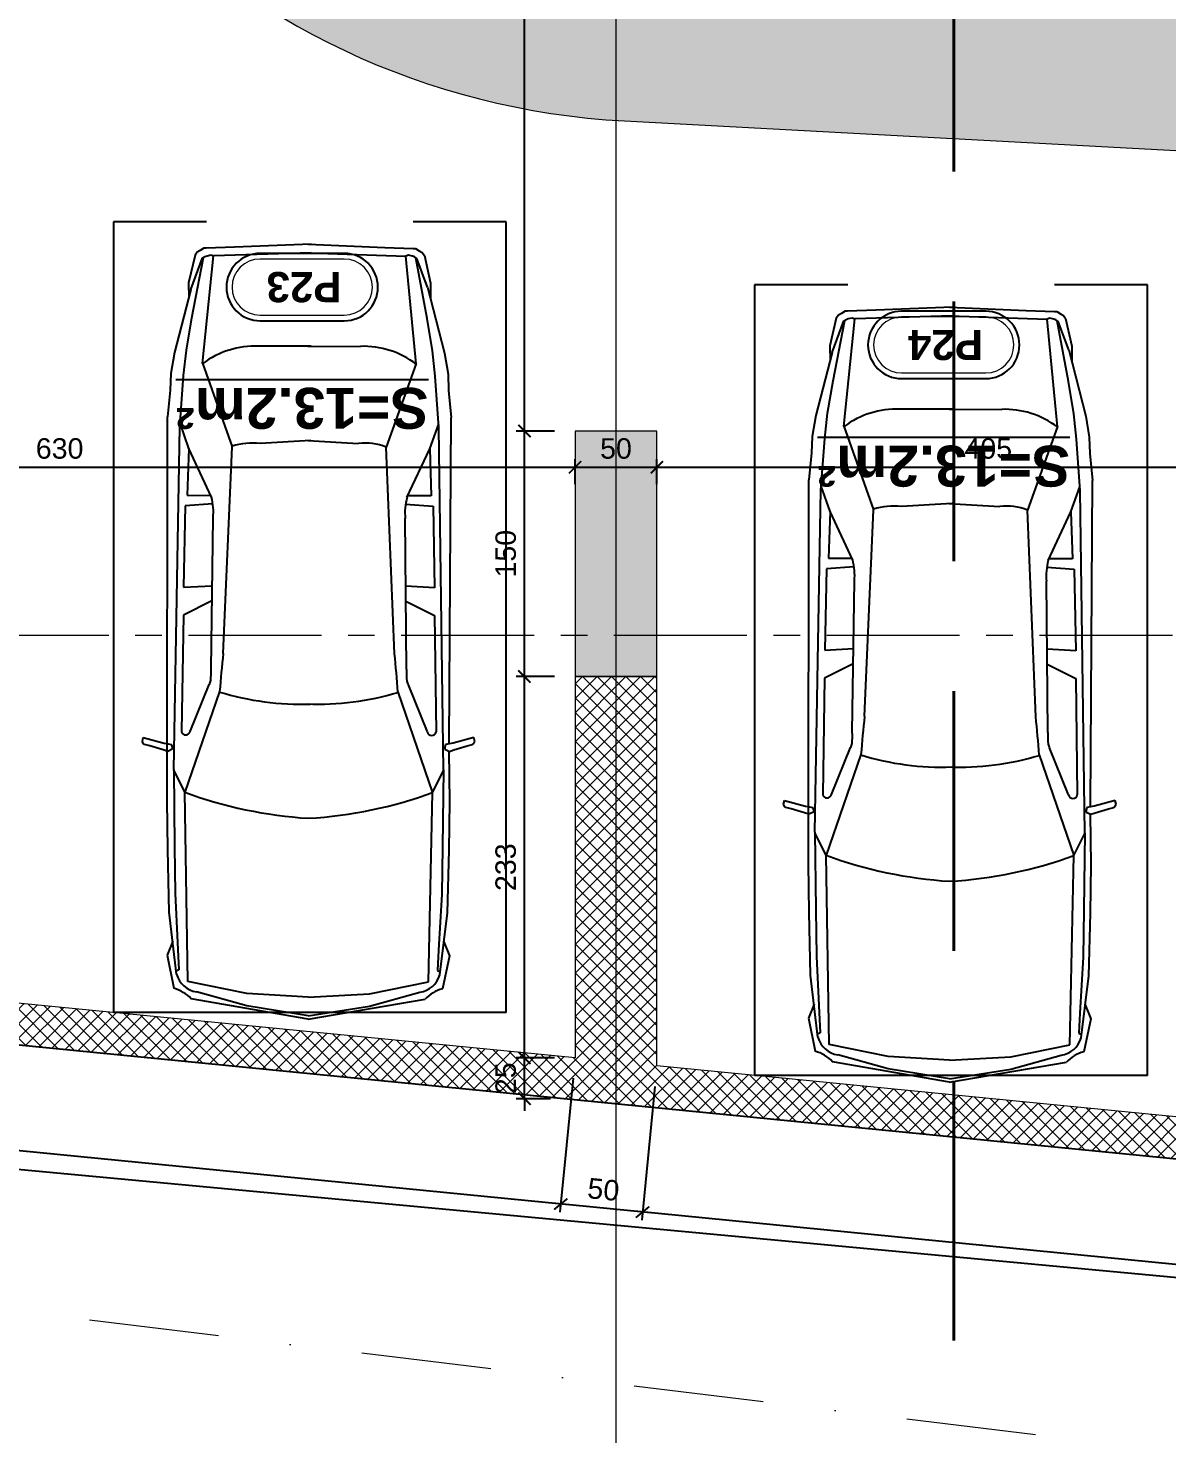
# Model space of a CAD drawing. Header units: centimetres. Extents: x 60496 to 66049, y -55119 to -48212.
# Drawn here: x 61734 to 62430, y -54585 to -53726 of the extents above; entities that cross this region are included whole.
import ezdxf
from ezdxf.enums import TextEntityAlignment as Align

# ---------------------------------------------------------------- set-up
doc = ezdxf.new("R2010")
doc.units = ezdxf.units.CM
doc.header["$LTSCALE"] = 50
doc.header["$MEASUREMENT"] = 0
for name, pattern in [('23486-A01$0${ Chain Double-Dash }', [0]), ('AXES', [2, 1.25, -0.25, 0.25, -0.25]), ('CACHE', [0.375, 0.25, -0.125]), ('CONTINU', [0]), ('DASHED2', [9.525, 6.35, -3.175]), ('Dot & Dashed', [335.138881, 158.75, -88.194444, 0, -88.194437])]:
    doc.linetypes.add(name, pattern=pattern)
doc.layers.get('0').update_dxf_attribs({"color": 8})
for name, color, linetype in [('AXES', 10, 'AXES'), ('BETON COUPE', 3, 'CONTINU'), ('BORD', 5, 'Continuous'), ('COTE 50ème', 1, 'Continuous'), ('FINI', 251, 'Continuous'), ('PILIER', 7, 'Continuous'), ('TEXTE', 7, 'Continuous')]:
    doc.layers.add(name, color=color, linetype=linetype)
for name, color, linetype, lineweight in [('BETON CACHE', 4, 'CACHE', 5), ('BETON HACHURE', 253, 'Continuous', 13), ('EXISTANT COUPE', 251, 'Continuous', 40), ('MACONNERIE COUPE', 7, 'Continuous', 30)]:
    doc.layers.add(name, color=color, linetype=linetype, lineweight=lineweight)
for name, color, linetype, lineweight, true_color in [('HORS GEL', 7, 'CACHE', 15, 0x00661a), ('HORS GEL COTE', 7, 'Continuous', 13, 0x00661a), ('New_2D Drafting - General_Pen_No__4', 252, 'Continuous', 13, 0x696969)]:
    doc.layers.add(name, color=color, linetype=linetype, lineweight=lineweight, true_color=true_color)
doc.layers.add('PREFA MUR SUP TRAME', color=7, linetype='Continuous', true_color=0xd7c7ff)
doc.styles.add('BRMNAMES', font='swisseb.ttf', dxfattribs={"height": 20})
doc.styles.add('RS_TEXT_1.50', font='arial.ttf', dxfattribs={"height": 12.5})
doc.styles.add('RS_TXT_50', font='arial.ttf', dxfattribs={"height": 12.5})
doc.dimstyles.new('RS_50CM_LINEAIRE', dxfattribs={"dimscale": 5, "dimtxt": 12.5, "dimasz": 1.5, "dimexe": 1, "dimexo": 2.5, "dimgap": 1, "dimtad": 1, "dimdec": 1, "dimrnd": 0.5, "dimdsep": 46, "dimtxsty": 'RS_TXT_50', "dimblk1": 'ARCHTICK', "dimblk2": 'ARCHTICK', "dimsah": 1, "dimcen": 2.5, "dimdle": 1, "dimclrt": 4, "dimadec": 0, "dimazin": 2, "dimtfac": 1, "dimtdec": 1, "dimtix": 1, "dimtmove": 2, "dimatfit": 3, "dimfxl": 1, "dimtolj": 1, "dimtzin": 0, "dimarcsym": 0})

# ---------------------------------------------------------------- blocks, each defined once
blk = doc.blocks.new('A$Ce9568e5d')
at = {"layer": 'AXES', "lineweight": 5, "ltscale": 1.3}
blk.add_line((3195, -3235), (-1985, -3235), dxfattribs=at)
at = {"layer": 'HORS GEL', "linetype": '23486-A01$0${ Chain Double-Dash }', "ltscale": 1.2}
blk.add_line((-525, -1195), (-525, -4150), dxfattribs=at)
blk = doc.blocks.new('_ArchTick')
at = {"color": 0, "linetype": 'ByBlock', "const_width": 0.15}
blk.add_lwpolyline([(-0.5, -0.5), (0.5, 0.5)], dxfattribs=at)
blk = doc.blocks.new('*D1353')
at = {"layer": 'COTE 50ème', "color": 0, "lineweight": -2, "ltscale": 0.5, "transparency": 16777216}
for p, q in [((62036.98, -54355.48), (62036.98, -54347.98)), ((62055.45, -54355.48), (62031.98, -54355.48)), ((62036.98, -54380.36), (62036.98, -54355.48)), ((62053.01, -54380.36), (62031.98, -54380.36)), ((62036.98, -54380.36), (62036.98, -54387.86))]:
    blk.add_line(p, q, dxfattribs=at)
at = {"layer": 'Defpoints', "color": 0, "ltscale": 0.5, "transparency": 16777216}
for p in [(62036.98, -54355.48), (62067.95, -54355.48), (62065.51, -54380.36)]:
    blk.add_point(p, dxfattribs=at)
at = {"layer": 'COTE 50ème', "color": 0, "lineweight": -2, "ltscale": 0.5, "transparency": 16777216, "xscale": 7.5, "yscale": 7.5, "zscale": 7.5}
for p, rotation in [((62036.98, -54355.48), 270), ((62036.98, -54380.36), 90)]:
    blk.add_blockref('_ArchTick', p, dxfattribs=dict(at, rotation=rotation))
at = {"layer": 'COTE 50ème', "color": 4, "ltscale": 0.5, "transparency": 16777216, "insert": (62025.6, -54367.92), "char_height": 12.5, "attachment_point": 5, "rotation": 90, "style": 'RS_TXT_50'}
blk.add_mtext('\\A1;25', dxfattribs=at)
blk = doc.blocks.new('*D1354')
at = {"layer": 'COTE 50ème', "color": 0, "lineweight": -2, "ltscale": 0.5, "transparency": 16777216}
for p, q in [((62036.98, -54360.48), (62036.98, -54117.36)), ((62055.45, -54122.36), (62031.98, -54122.36)), ((62055.45, -54355.48), (62031.98, -54355.48))]:
    blk.add_line(p, q, dxfattribs=at)
at = {"layer": 'Defpoints', "color": 0, "ltscale": 0.5, "transparency": 16777216}
for p in [(62036.98, -54122.36), (62067.95, -54122.36), (62067.95, -54355.48)]:
    blk.add_point(p, dxfattribs=at)
at = {"layer": 'COTE 50ème', "color": 0, "lineweight": -2, "ltscale": 0.5, "transparency": 16777216, "xscale": 7.5, "yscale": 7.5, "zscale": 7.5}
for p, rotation in [((62036.98, -54122.36), 90), ((62036.98, -54355.48), 270)]:
    blk.add_blockref('_ArchTick', p, dxfattribs=dict(at, rotation=rotation))
at = {"layer": 'COTE 50ème', "color": 4, "ltscale": 0.5, "transparency": 16777216, "insert": (62025.59, -54238.92), "char_height": 12.5, "attachment_point": 5, "rotation": 90, "style": 'RS_TXT_50'}
blk.add_mtext('\\A1;233', dxfattribs=at)
blk = doc.blocks.new('*D1355')
at = {"layer": 'COTE 50ème', "color": 0, "lineweight": -2, "ltscale": 0.5, "transparency": 16777216}
for p, q in [((62055.45, -53972.36), (62031.98, -53972.36)), ((62036.98, -54127.36), (62036.98, -53967.36)), ((62055.45, -54122.36), (62031.98, -54122.36))]:
    blk.add_line(p, q, dxfattribs=at)
at = {"layer": 'Defpoints', "color": 0, "ltscale": 0.5, "transparency": 16777216}
for p in [(62036.98, -53972.36), (62067.95, -53972.36), (62067.95, -54122.36)]:
    blk.add_point(p, dxfattribs=at)
at = {"layer": 'COTE 50ème', "color": 0, "lineweight": -2, "ltscale": 0.5, "transparency": 16777216, "xscale": 7.5, "yscale": 7.5, "zscale": 7.5}
for p, rotation in [((62036.98, -53972.36), 90), ((62036.98, -54122.36), 270)]:
    blk.add_blockref('_ArchTick', p, dxfattribs=dict(at, rotation=rotation))
at = {"layer": 'COTE 50ème', "color": 4, "ltscale": 0.5, "transparency": 16777216, "insert": (62025.6, -54047.36), "char_height": 12.5, "attachment_point": 5, "rotation": 90, "style": 'RS_TXT_50'}
blk.add_mtext('\\A1;150', dxfattribs=at)
blk = doc.blocks.new('*D1356')
at = {"layer": 'COTE 50ème', "color": 0, "lineweight": -2, "ltscale": 0.5, "transparency": 16777216}
for p, q in [((62036.98, -53977.36), (62036.98, -53367.36)), ((62055.45, -53372.36), (62031.98, -53372.36)), ((62055.45, -53972.36), (62031.98, -53972.36))]:
    blk.add_line(p, q, dxfattribs=at)
at = {"layer": 'Defpoints', "color": 0, "ltscale": 0.5, "transparency": 16777216}
for p in [(62036.98, -53372.36), (62067.95, -53372.36), (62067.95, -53972.36)]:
    blk.add_point(p, dxfattribs=at)
at = {"layer": 'COTE 50ème', "color": 0, "lineweight": -2, "ltscale": 0.5, "transparency": 16777216, "xscale": 7.5, "yscale": 7.5, "zscale": 7.5}
for p, rotation in [((62036.98, -53372.36), 90), ((62036.98, -53972.36), 270)]:
    blk.add_blockref('_ArchTick', p, dxfattribs=dict(at, rotation=rotation))
at = {"layer": 'COTE 50ème', "color": 4, "ltscale": 0.5, "transparency": 16777216, "insert": (62025.6, -53672.36), "char_height": 12.5, "attachment_point": 5, "rotation": 90, "style": 'RS_TXT_50'}
blk.add_mtext('\\A1;600', dxfattribs=at)
blk = doc.blocks.new('*D1018')
at = {"layer": 'COTE 50ème', "color": 0, "lineweight": -2, "ltscale": 0.5, "transparency": 16777216}
for p, q in [((61437.95, -54004.86), (61437.95, -53989.51)), ((62067.95, -54004.86), (62067.95, -53989.51)), ((61432.95, -53994.51), (62072.95, -53994.51))]:
    blk.add_line(p, q, dxfattribs=at)
at = {"layer": 'Defpoints', "color": 0, "ltscale": 0.5, "transparency": 16777216}
for p in [(62067.95, -53994.51), (61437.95, -54017.36), (62067.95, -54017.36)]:
    blk.add_point(p, dxfattribs=at)
at = {"layer": 'COTE 50ème', "color": 0, "lineweight": -2, "ltscale": 0.5, "transparency": 16777216, "xscale": 7.5, "yscale": 7.5, "zscale": 7.5, "rotation": 180}
blk.add_blockref('_ArchTick', (61437.95, -53994.51), dxfattribs=at)
at = {"layer": 'COTE 50ème', "color": 0, "lineweight": -2, "ltscale": 0.5, "transparency": 16777216, "xscale": 7.5, "yscale": 7.5, "zscale": 7.5}
blk.add_blockref('_ArchTick', (62067.95, -53994.51), dxfattribs=at)
at = {"layer": 'COTE 50ème', "color": 4, "ltscale": 0.5, "transparency": 16777216, "insert": (61752.95, -53983.12), "char_height": 12.5, "attachment_point": 5, "style": 'RS_TXT_50'}
blk.add_mtext('\\A1;630', dxfattribs=at)
blk = doc.blocks.new('*D970')
at = {"layer": 'COTE 50ème', "color": 0, "lineweight": -2, "ltscale": 0.5, "transparency": 16777216}
for p, q in [((62067.95, -54004.86), (62067.95, -53989.51)), ((62117.95, -54004.86), (62117.95, -53989.51)), ((62062.95, -53994.51), (62122.95, -53994.51))]:
    blk.add_line(p, q, dxfattribs=at)
at = {"layer": 'Defpoints', "color": 0, "ltscale": 0.5, "transparency": 16777216}
for p in [(62117.95, -53994.51), (62067.95, -54017.36), (62117.95, -54017.36)]:
    blk.add_point(p, dxfattribs=at)
at = {"layer": 'COTE 50ème', "color": 0, "lineweight": -2, "ltscale": 0.5, "transparency": 16777216, "xscale": 7.5, "yscale": 7.5, "zscale": 7.5, "rotation": 180}
blk.add_blockref('_ArchTick', (62067.95, -53994.51), dxfattribs=at)
at = {"layer": 'COTE 50ème', "color": 0, "lineweight": -2, "ltscale": 0.5, "transparency": 16777216, "xscale": 7.5, "yscale": 7.5, "zscale": 7.5}
blk.add_blockref('_ArchTick', (62117.95, -53994.51), dxfattribs=at)
at = {"layer": 'COTE 50ème', "color": 4, "ltscale": 0.5, "transparency": 16777216, "insert": (62092.95, -53983.13), "char_height": 12.5, "attachment_point": 5, "style": 'RS_TXT_50'}
blk.add_mtext('\\A1;50', dxfattribs=at)
blk = doc.blocks.new('*D971')
at = {"layer": 'COTE 50ème', "color": 0, "lineweight": -2, "ltscale": 0.5, "transparency": 16777216}
for p, q in [((62117.95, -54004.86), (62117.95, -53989.51)), ((62522.95, -54059.86), (62522.95, -53989.51)), ((62112.95, -53994.51), (62527.95, -53994.51))]:
    blk.add_line(p, q, dxfattribs=at)
at = {"layer": 'Defpoints', "color": 0, "ltscale": 0.5, "transparency": 16777216}
for p in [(62522.95, -53994.51), (62117.95, -54017.36), (62522.95, -54072.36)]:
    blk.add_point(p, dxfattribs=at)
at = {"layer": 'COTE 50ème', "color": 0, "lineweight": -2, "ltscale": 0.5, "transparency": 16777216, "xscale": 7.5, "yscale": 7.5, "zscale": 7.5, "rotation": 180}
blk.add_blockref('_ArchTick', (62117.95, -53994.51), dxfattribs=at)
at = {"layer": 'COTE 50ème', "color": 0, "lineweight": -2, "ltscale": 0.5, "transparency": 16777216, "xscale": 7.5, "yscale": 7.5, "zscale": 7.5}
blk.add_blockref('_ArchTick', (62522.95, -53994.51), dxfattribs=at)
at = {"layer": 'COTE 50ème', "color": 4, "ltscale": 0.5, "transparency": 16777216, "insert": (62320.45, -53983.13), "char_height": 12.5, "attachment_point": 5, "style": 'RS_TXT_50'}
blk.add_mtext('\\A1;405', dxfattribs=at)
blk = doc.blocks.new('*D947')
at = {"layer": 'COTE 50ème', "color": 0, "lineweight": -2, "ltscale": 0.5, "transparency": 16777216}
for p, q in [((62116.73, -54372.83), (62108.7, -54454.65)), ((63301.66, -54566.78), (62104.21, -54449.19)), ((63304.23, -54489.45), (63296.2, -54571.27))]:
    blk.add_line(p, q, dxfattribs=at)
at = {"layer": 'Defpoints', "color": 0, "ltscale": 0.5, "transparency": 16777216}
for p in [(62117.95, -54360.39), (62109.19, -54449.68), (63305.45, -54477.01)]:
    blk.add_point(p, dxfattribs=at)
at = {"layer": 'COTE 50ème', "color": 0, "lineweight": -2, "ltscale": 0.5, "transparency": 16777216, "xscale": 7.5, "yscale": 7.5, "zscale": 7.5}
for p, rotation in [((62109.19, -54449.68), 174.3913441653857), ((63296.69, -54566.29), 354.3913441653856)]:
    blk.add_blockref('_ArchTick', p, dxfattribs=dict(at, rotation=rotation))
at = {"layer": 'COTE 50ème', "color": 4, "ltscale": 0.5, "transparency": 16777216, "insert": (62704.05, -54496.65), "char_height": 12.5, "attachment_point": 5, "rotation": 354.39134, "style": 'RS_TXT_50'}
blk.add_mtext('\\A1;1193', dxfattribs=at)
blk = doc.blocks.new('*D919')
at = {"layer": 'COTE 50ème', "color": 0, "lineweight": -2, "ltscale": 0.5, "transparency": 16777216}
for p, q in [((62066.73, -54367.92), (62058.7, -54449.74)), ((62116.73, -54372.83), (62108.7, -54454.65)), ((62114.16, -54450.17), (62054.21, -54444.28))]:
    blk.add_line(p, q, dxfattribs=at)
at = {"layer": 'Defpoints', "color": 0, "ltscale": 0.5, "transparency": 16777216}
for p in [(62067.95, -54355.48), (62117.95, -54360.39), (62059.19, -54444.77)]:
    blk.add_point(p, dxfattribs=at)
at = {"layer": 'COTE 50ème', "color": 0, "lineweight": -2, "ltscale": 0.5, "transparency": 16777216, "xscale": 7.5, "yscale": 7.5, "zscale": 7.5}
for p, rotation in [((62059.19, -54444.77), 174.3913441653857), ((62109.19, -54449.68), 354.3913441653856)]:
    blk.add_blockref('_ArchTick', p, dxfattribs=dict(at, rotation=rotation))
at = {"layer": 'COTE 50ème', "color": 4, "ltscale": 0.5, "transparency": 16777216, "insert": (62085.3, -54435.9), "char_height": 12.5, "attachment_point": 5, "rotation": 354.39134, "style": 'RS_TXT_50'}
blk.add_mtext('\\A1;50', dxfattribs=at)
blk = doc.blocks.new('*D920')
at = {"layer": 'COTE 50ème', "color": 0, "lineweight": -2, "ltscale": 0.5, "transparency": 16777216}
for p, q in [((60903.48, -54278.81), (60897.89, -54335.75)), ((62064.16, -54445.26), (60893.4, -54330.28)), ((62066.73, -54367.92), (62058.7, -54449.74))]:
    blk.add_line(p, q, dxfattribs=at)
at = {"layer": 'Defpoints', "color": 0, "ltscale": 0.5, "transparency": 16777216}
for p in [(60904.71, -54266.37), (60898.38, -54330.77), (62067.95, -54355.48)]:
    blk.add_point(p, dxfattribs=at)
at = {"layer": 'COTE 50ème', "color": 0, "lineweight": -2, "ltscale": 0.5, "transparency": 16777216, "xscale": 7.5, "yscale": 7.5, "zscale": 7.5}
for p, rotation in [((60898.38, -54330.77), 174.3913441653857), ((62059.19, -54444.77), 354.3913441653856)]:
    blk.add_blockref('_ArchTick', p, dxfattribs=dict(at, rotation=rotation))
at = {"layer": 'COTE 50ème', "color": 4, "ltscale": 0.5, "transparency": 16777216, "insert": (61479.9, -54376.44), "char_height": 12.5, "attachment_point": 5, "rotation": 354.39134, "style": 'RS_TXT_50'}
blk.add_mtext('\\A1;1166.5', dxfattribs=at)
blk = doc.blocks.new('*D925')
at = {"layer": 'COTE 50ème', "color": 0, "lineweight": -2, "ltscale": 0.5, "transparency": 16777216}
for p, q in [((60878.66, -54276.37), (60871.89, -54348.84)), ((65690.38, -54793.92), (60867.38, -54343.4)), ((65691.71, -54725.96), (65684.94, -54798.43))]:
    blk.add_line(p, q, dxfattribs=at)
at = {"layer": 'Defpoints', "color": 0, "ltscale": 0.5, "transparency": 16777216}
for p in [(60879.82, -54263.92), (60872.35, -54343.86), (65692.87, -54713.51)]:
    blk.add_point(p, dxfattribs=at)
at = {"layer": 'COTE 50ème', "color": 0, "lineweight": -2, "ltscale": 0.5, "transparency": 16777216, "xscale": 7.5, "yscale": 7.5, "zscale": 7.5}
for p, rotation in [((60872.35, -54343.86), 174.6634725925406), ((65685.4, -54793.45), 354.6634725925406)]:
    blk.add_blockref('_ArchTick', p, dxfattribs=dict(at, rotation=rotation))
at = {"layer": 'COTE 50ème', "color": 4, "ltscale": 0.5, "transparency": 16777216, "insert": (63279.94, -54557.32), "char_height": 12.5, "attachment_point": 5, "rotation": 354.66347, "style": 'RS_TXT_50'}
blk.add_mtext('\\A1;4834', dxfattribs=at)
blk = doc.blocks.new('PILIER')
at = {"color": 252}
blk.add_lwpolyline([(1.563, 1.2), (-1.437, 1.2, 1), (-1.437, -1.2), (1.563, -1.2, 1), (1.563, 1.2, -1)], format="xyb", dxfattribs=at)
at = {"color": 10, "lineweight": 20}
blk.add_lwpolyline([(1.563, 1), (-1.437, 1, 1), (-1.437, -1), (1.563, -1, 1)], format="xyb", close=True, dxfattribs=at)
at = {"color": 7, "style": 'BRMNAMES'}
blk.add_attdef('PILIER_TEXTE', text='', height=1.076, dxfattribs=at).set_placement((0, 0), align=Align.MIDDLE_CENTER)

msp = doc.modelspace()

# ---------------------------------------------------------------- hatches: boundary and pattern name
at = {"layer": 'BETON HACHURE', "transparency": 33554585}
h = msp.add_hatch(dxfattribs=at)
h.set_pattern_fill('ANSI37', color=256, scale=50, angle=270, style=0)
h.set_pattern_definition([(315, (-1160.4855, 19655.393), (4.4194174, 4.4194174), []), (45, (-1160.4855, 19655.393), (-4.4194174, 4.4194174), [])])
h.paths.add_polyline_path([(62772.95, -51847.22), (62797.95, -51847.22), (62797.95, -52172.22), (62772.95, -52172.22)], flags=0)
h.paths.add_polyline_path([(62772.95, -51847.22), (62797.95, -51847.22), (62797.95, -52172.22), (62772.95, -52172.22)], flags=0)
h.paths.add_polyline_path([(64952.95, -51987.36), (64952.95, -52037.36), (65032.95, -52037.36), (65032.95, -51987.36)], flags=0)
h.paths.add_polyline_path([(64572.95, -51987.36), (64572.95, -52037.36), (64652.95, -52037.36), (64652.95, -51987.36)], flags=0)
edge = h.paths.add_edge_path(flags=0)
edge.add_arc((64612.95, -50672.36), 40, 0, 360)
edge = h.paths.add_edge_path(flags=0)
edge.add_arc((64612.95, -49997.36), 40, 0, 360)
edge = h.paths.add_edge_path(flags=0)
edge.add_arc((64612.95, -51272.36), 40, 0, 360)
h.paths.add_polyline_path([(65692.87, -49527.22), (61269.11, -49527.22), (60879.82, -54263.92), (65445.45, -54713.51), (65692.87, -54713.51)])
edge = h.paths.add_edge_path(flags=0)
edge.add_arc((64612.95, -51272.36), 40, 0, 360)
h.paths.add_polyline_path([(63397.95, -49552.22), (63397.95, -49972.36), (63422.95, -49972.36), (63422.95, -49552.22), (64992.96, -49552.22), (64992.95, -51312.36), (65032.95, -51312.36), (65032.95, -49552.22), (65667.87, -49552.22), (65667.87, -53452.22), (65032.95, -53452.22), (65032.95, -52057.36), (64992.95, -52057.36), (64992.95, -53477.22), (65667.87, -53477.22), (65667.87, -54685.93), (65459.18, -54688.51), (64660.45, -54610.07), (64660.45, -54122.36), (64635.45, -54122.36), (64635.45, -54607.62), (63330.45, -54479.46), (63330.45, -54122.36), (63305.45, -54122.36), (63305.45, -54477.01), (62117.95, -54360.39), (62117.95, -54122.36), (62067.95, -54122.36), (62067.95, -54355.48), (60906.75, -54241.45), (61082.14, -52107.36), (61287.95, -52107.36), (61287.95, -52057.36), (61086.25, -52057.36), (61088.1, -52037.36), (61287.95, -52037.36), (61287.95, -51987.36), (61092.01, -51987.36), (61148.71, -51297.36), (61287.95, -51297.36), (61287.95, -51247.36), (61152.82, -51247.36), (61198.03, -50697.36), (61287.95, -50697.36), (61287.95, -50647.36), (61202.13, -50647.36), (61292.14, -49552.22), (62070.45, -49552.22), (62070.45, -49972.36), (62095.45, -49972.36), (62095.45, -49552.22)], flags=16)
h.paths.add_polyline_path([(64572.95, -51232.36), (64572.95, -51312.36), (64652.95, -51312.36), (64652.95, -51232.36)], flags=0)
at = {"layer": 'New_2D Drafting - General_Pen_No__4', "linetype": 'Continuous', "lineweight": 0, "true_color": 0xc7c8ca, "transparency": 33554546}
h = msp.add_hatch(color=9, dxfattribs=at)
edge = h.paths.add_edge_path()
edge.add_line((64367.95, -51124.86), (64367.95, -50634.86))
edge.add_arc((63907.95, -50634.86), 460, 0, 90)
edge.add_line((63907.95, -50174.86), (62122.95, -50174.86))
edge.add_arc((62122.95, -50634.86), 460, 90, 180)
edge.add_line((61662.95, -50634.86), (61662.95, -53323.54))
edge.add_arc((62122.95, -53323.54), 460, 180, 266.91954)
edge.add_line((62098.23, -53782.88), (64199.36, -53895.95))
edge.add_line((64199.36, -53895.95), (64906.1, -53933.99))
edge.add_arc((64899.76, -54067.76), 133.92, 4.03594, 87.28895, ccw=False)
edge.add_line((65033.35, -54058.33), (65587.47, -54035.81))
edge.add_arc((64922.41, -54349.93), 735.52, 25.28163, 89.98749)
edge.add_line((64922.57, -53614.41), (64699.15, -53602.39))
edge.add_arc((64717.95, -53252.89), 350, 180, 266.91954, ccw=False)
edge.add_line((64367.95, -53252.89), (64367.95, -52144.86))
edge.add_arc((64717.95, -52144.86), 350, 90, 180, ccw=False)
edge.add_line((64717.95, -51794.86), (64722.95, -51794.86))
edge.add_arc((64722.95, -52144.86), 350, 6.15064, 90, ccw=False)
edge.add_line((65070.94, -52107.36), (65667.87, -52107.36))
edge.add_line((65667.87, -52107.36), (65667.87, -49527.22))
edge.add_line((65667.87, -49527.22), (65072.95, -49527.22))
edge.add_line((65072.95, -49527.22), (65072.95, -51124.86))
edge.add_arc((64722.95, -51124.86), 350, -90, 0, ccw=False)
edge.add_line((64722.95, -51474.86), (64717.95, -51474.86))
edge.add_arc((64717.95, -51124.86), 350, 180, 270, ccw=False)
edge = h.paths.add_edge_path(flags=16)
edge.add_arc((63697.95, -53198), 350, -93.08046, 0, ccw=False)
edge.add_line((63679.15, -53547.49), (62314.15, -53474.03))
edge.add_arc((62332.95, -53124.54), 350, 180, 266.91954, ccw=False)
edge.add_line((61982.95, -53124.54), (61982.95, -50844.86))
edge.add_arc((62332.95, -50844.86), 350, 90, 180, ccw=False)
edge.add_line((62332.95, -50494.86), (63697.95, -50494.86))
edge.add_arc((63697.95, -50844.86), 350, 0, 90, ccw=False)
edge.add_line((64047.95, -50844.86), (64047.95, -53198))
at = {"layer": 'PREFA MUR SUP TRAME'}
h = msp.add_hatch(color=256, dxfattribs=at)
h.paths.add_polyline_path([(63827.95, -51987.36), (63827.95, -52037.36), (63907.95, -52037.36), (63907.95, -51987.36)])
h.paths.add_polyline_path([(62117.95, -52412.36), (62097.95, -52412.36), (62097.95, -52087.36), (62542.95, -52087.36), (62542.95, -52412.36), (62522.95, -52412.36), (62522.95, -52107.36), (62332.95, -52107.36), (62332.95, -52412.36), (62307.95, -52412.36), (62307.95, -52107.36), (62117.95, -52107.36)])
h.paths.add_polyline_path([(62117.95, -52797.36), (62067.95, -52797.36), (62067.95, -52927.36), (62117.95, -52927.36)])
h.paths.add_polyline_path([(61437.95, -52847.36), (61437.95, -52797.36), (61287.95, -52797.36), (61287.95, -52847.36)])
h.paths.add_polyline_path([(61437.95, -53373.36), (61437.95, -53323.36), (61287.95, -53323.36), (61287.95, -53373.36)])
h.paths.add_polyline_path([(62117.95, -53222.36), (62067.95, -53222.36), (62067.95, -53372.36), (62117.95, -53372.36)])
h.paths.add_polyline_path([(62117.95, -53972.36), (62067.95, -53972.36), (62067.95, -54122.36), (62117.95, -54122.36)])
h.paths.add_polyline_path([(61437.95, -54067.36), (61437.95, -54017.36), (61287.95, -54017.36), (61287.95, -54067.36)])
h.paths.add_polyline_path([(61437.95, -52107.36), (61437.95, -52057.36), (61287.95, -52057.36), (61287.95, -52107.36)])
edge = h.paths.add_edge_path()
edge.add_arc((63867.95, -51272.36), 40, 0, 360)
edge = h.paths.add_edge_path()
edge.add_arc((63867.95, -50672.36), 40, 0, 360)
edge = h.paths.add_edge_path()
edge.add_arc((63987.95, -49997.36), 40, 0, 360)
h.paths.add_polyline_path([(62522.95, -53323.39), (62572.95, -53323.39), (62572.95, -53397.39), (62522.95, -53397.39)])

# ---------------------------------------------------------------- linework, layer by layer
at = {"layer": 'BETON CACHE', "color": 232, "linetype": 'Dot & Dashed', "ltscale": 0.01}
msp.add_lwpolyline([(65493.58, -54847.46), (64180.34, -54807.71), (60833.09, -54401.92), (61234.19, -49521.26), (64883.47, -49407.74), (65472.87, -49414.31)], close=True, dxfattribs=at)
at = {"layer": 'BETON COUPE', "lineweight": 5}
for points in [[(65692.87, -49527.22), (61269.11, -49527.22), (60879.82, -54263.92), (65445.45, -54713.51), (65692.87, -54713.51)], [(62117.95, -53972.36), (62067.95, -53972.36), (62067.95, -54122.36), (62117.95, -54122.36)]]:
    msp.add_lwpolyline(points, close=True, dxfattribs=at)
msp.add_lwpolyline([(63305.45, -54477.01), (62117.95, -54360.39), (62117.95, -54122.36), (62067.95, -54122.36), (62067.95, -54355.48), (60906.75, -54241.45), (61082.14, -52107.36), (61287.95, -52107.36), (61287.95, -52057.36), (61086.25, -52057.36), (61087.9, -52037.35), (61287.95, -52037.36), (61287.95, -51987.36), (61092.01, -51987.36), (61148.71, -51297.36), (61287.95, -51297.36), (61287.95, -51247.36)], dxfattribs=at)
at = {"layer": 'BORD'}
msp.add_lwpolyline([(65692.87, -52048.35), (61061.91, -52048.35), (60879.82, -54263.92), (65445.45, -54713.51), (65692.87, -54713.51)], close=True, dxfattribs=at)
at = {"layer": 'EXISTANT COUPE', "lineweight": 5}
msp.add_lwpolyline([(61662.95, -50634.86), (61662.95, -53323.54, 0.398553), (62098.23, -53782.88), (64199.36, -53895.95), (64906.1, -53933.99, -0.380129), (65033.35, -54058.33), (65587.47, -54035.81, 0.290081), (64922.57, -53614.41), (64699.15, -53602.39, -0.398553), (64367.95, -53252.89), (64367.95, -52144.86, -0.414214), (64717.95, -51794.86), (64722.95, -51794.86, -0.38311), (65070.94, -52107.36), (65627.87, -52107.36), (65627.87, -49527.22)], format="xyb", dxfattribs=at)
at = {"layer": 'FINI'}
for p, q in [((61842.62, -53844.61), (61785.78, -53844.61)), ((61785.78, -53844.61), (61785.78, -54327.77)), ((62025.78, -53844.61), (61968.94, -53844.61)), ((62025.78, -54327.77), (62025.78, -53844.61)), ((61841.14, -53860.67), (61838.87, -53862.06)), ((61842.51, -53860.65), (61841.14, -53860.67)), ((61859.79, -53860.02), (61842.51, -53860.65)), ((61906.76, -53858.2), (61859.79, -53860.02)), ((61904.8, -53858.19), (61951.76, -53860.21)), ((61951.76, -53860.21), (61969.04, -53860.91)), ((61969.04, -53860.91), (61970.41, -53860.93)), ((61970.41, -53860.93), (61972.67, -53862.34)), ((61835.7, -53864.84), (61831.77, -53881.8)), ((61833.18, -53885.9), (61840.29, -53866.62)), ((61833.83, -53903.27), (61840.81, -53866.26)), ((61837.05, -53863), (61835.7, -53864.84)), ((61838.87, -53862.06), (61837.05, -53863)), ((61840.29, -53866.62), (61841.65, -53865.69)), ((61840.34, -53931.07), (61847.05, -53865.29)), ((61841.65, -53865.69), (61843.02, -53865.22)), ((61843.02, -53865.22), (61845.3, -53864.74)), ((61845.3, -53864.74), (61847.05, -53865.29)), ((61906.75, -53863.49), (61847.05, -53865.29)), ((61904.79, -53863.49), (61964.48, -53865.54)), ((61966.23, -53864.99), (61964.48, -53865.54)), ((61970.92, -53931.34), (61964.48, -53865.54)), ((61968.51, -53865.48), (61966.23, -53864.99)), ((61969.88, -53865.96), (61968.51, -53865.48)), ((61971.23, -53866.89), (61969.88, -53865.96)), ((61977.54, -53903.57), (61970.71, -53866.53)), ((61977.83, -53884.37), (61971.23, -53866.89)), ((61972.67, -53862.34), (61974.49, -53863.28)), ((61974.49, -53863.28), (61975.83, -53865.13)), ((61975.83, -53865.13), (61979.69, -53882.11)), ((61833.18, -53885.9), (61823.09, -53924.42)), ((61831.77, -53881.8), (61831.87, -53890.93)), ((61977.83, -53884.37), (61988.2, -53924.76)), ((61979.69, -53882.11), (61979.56, -53891.1)), ((62234.53, -53883.1), (62177.68, -53883.1)), ((62177.68, -53883.1), (62177.68, -54366.26)), ((62417.68, -53883.1), (62360.84, -53883.1)), ((62417.68, -54366.26), (62417.68, -53883.1)), ((61830.39, -53922.97), (61833.83, -53903.27)), ((61980.91, -53923.28), (61977.54, -53903.57)), ((62227.6, -53903.33), (62223.67, -53920.29)), ((62228.95, -53901.48), (62227.6, -53903.33)), ((62230.77, -53900.55), (62228.95, -53901.48)), ((62233.04, -53899.15), (62230.77, -53900.55)), ((62232.19, -53905.11), (62233.56, -53904.18)), ((62232.24, -53969.55), (62238.96, -53903.78)), ((62234.42, -53899.14), (62233.04, -53899.15)), ((62233.56, -53904.18), (62234.92, -53903.7)), ((62251.7, -53898.5), (62234.42, -53899.14)), ((62234.92, -53903.7), (62237.2, -53903.22)), ((62237.2, -53903.22), (62238.96, -53903.78)), ((62298.65, -53901.98), (62238.96, -53903.78)), ((62298.66, -53896.68), (62251.7, -53898.5)), ((62296.69, -53901.97), (62356.38, -53904.02)), ((62296.7, -53896.68), (62343.66, -53898.69)), ((62343.66, -53898.69), (62360.94, -53899.4)), ((62358.14, -53903.47), (62356.38, -53904.02)), ((62362.82, -53969.82), (62356.38, -53904.02)), ((62360.42, -53903.96), (62358.14, -53903.47)), ((62361.78, -53904.44), (62360.42, -53903.96)), ((62360.94, -53899.4), (62362.31, -53899.42)), ((62363.14, -53905.38), (62361.78, -53904.44)), ((62362.31, -53899.42), (62364.58, -53900.83)), ((62364.58, -53900.83), (62366.39, -53901.77)), ((62366.39, -53901.77), (62367.74, -53903.62)), ((62367.74, -53903.62), (62371.6, -53920.59)), ((62225.09, -53924.39), (62232.19, -53905.11)), ((62225.73, -53941.76), (62232.72, -53904.75)), ((62369.45, -53942.05), (62362.62, -53905.02)), ((62369.73, -53922.85), (62363.14, -53905.38)), ((61906.63, -53920.58), (61874.52, -53920.51)), ((61904.67, -53920.58), (61936.78, -53920.64)), ((62223.67, -53920.29), (62223.77, -53929.41)), ((62371.6, -53920.59), (62371.46, -53929.58)), ((61823.09, -53924.42), (61820.94, -53937.25)), ((61828.73, -53938.53), (61830.39, -53922.97)), ((61982.5, -53938.85), (61980.91, -53923.28)), ((61988.2, -53924.76), (61990.29, -53937.6)), ((62225.09, -53924.39), (62214.99, -53962.9)), ((62369.73, -53922.85), (62380.1, -53963.25)), ((61820.94, -53937.25), (61820.59, -53947.31)), ((61826.33, -53970.11), (61828.73, -53938.53)), ((61840.35, -53930.93), (61858.48, -53982.01)), ((61970.91, -53931.2), (61952.57, -53982.2)), ((61984.77, -53970.44), (61982.5, -53938.85)), ((61990.29, -53937.6), (61990.6, -53947.66)), ((61820.59, -53947.31), (61818.94, -53963.79)), ((61990.6, -53947.66), (61992.18, -53964.15)), ((62222.29, -53961.45), (62225.73, -53941.76)), ((62372.81, -53961.77), (62369.45, -53942.05)), ((61818.75, -54198.36), (61818.94, -53963.79)), ((61991.03, -54163.04), (61992.18, -53964.15)), ((62214.99, -53962.9), (62212.84, -53975.73)), ((62220.63, -53977.02), (62222.29, -53961.45)), ((62298.53, -53959.07), (62266.42, -53959)), ((62296.57, -53959.06), (62328.69, -53959.13)), ((62374.4, -53977.34), (62372.81, -53961.77)), ((62380.1, -53963.25), (62382.2, -53976.08)), ((61822.65, -54179.11), (61826.33, -53970.11)), ((61831.96, -53983.02), (61826.52, -53967.6)), ((61979.09, -53983.32), (61984.59, -53967.93)), ((61987.58, -54179.45), (61984.77, -53970.44)), ((62232.26, -53969.41), (62250.38, -54020.5)), ((62362.81, -53969.68), (62344.47, -54020.69)), ((61852.92, -54108.24), (61858.48, -53982.01)), ((61906.53, -53978.1), (61875.46, -53979.92)), ((61904.54, -53978.1), (61935.6, -53980.05)), ((62212.84, -53975.73), (62212.49, -53985.79)), ((62218.23, -54008.59), (62220.63, -53977.02)), ((62376.67, -54008.92), (62374.4, -53977.34)), ((62382.2, -53976.08), (62382.5, -53986.15)), ((61831.96, -53983.02), (61830.84, -54011.66)), ((61845.69, -54012.75), (61831.96, -53983.02)), ((61957.61, -54108.45), (61952.57, -53982.2)), ((61965.23, -54012.99), (61979.09, -53983.32)), ((61979.09, -53983.32), (61980.09, -54011.96)), ((62212.49, -53985.79), (62210.84, -54002.27)), ((62382.5, -53986.15), (62384.08, -54002.63)), ((62210.65, -54236.84), (62210.84, -54002.27)), ((62223.86, -54021.5), (62218.42, -54006.09)), ((62370.99, -54021.81), (62376.49, -54006.42)), ((62382.93, -54201.53), (62384.08, -54002.63)), ((61830.84, -54011.66), (61845.07, -54011.68)), ((61980.09, -54011.96), (61965.73, -54011.93)), ((62214.56, -54217.59), (62218.23, -54008.59)), ((62379.48, -54217.94), (62376.67, -54008.92)), ((61829.76, -54018.02), (61828.6, -54067.87)), ((61846.54, -54016.85), (61829.76, -54018.02)), ((61964.36, -54017.1), (61981.14, -54018.33)), ((61981.14, -54018.33), (61982.09, -54068.19)), ((62223.86, -54021.5), (62222.74, -54050.14)), ((62237.59, -54051.23), (62223.86, -54021.5)), ((62244.82, -54146.72), (62250.38, -54020.5)), ((62298.43, -54016.59), (62267.36, -54018.41)), ((62296.44, -54016.59), (62327.5, -54018.53)), ((62349.51, -54146.94), (62344.47, -54020.69)), ((62357.14, -54051.48), (62370.99, -54021.81)), ((62370.99, -54021.81), (62371.99, -54050.45)), ((61845.47, -54117.77), (61846.72, -54025.48)), ((61965.02, -54118.02), (61964.15, -54025.72)), ((62222.74, -54050.14), (62236.97, -54050.17)), ((62371.99, -54050.45), (62357.63, -54050.42)), ((62221.67, -54056.5), (62220.5, -54106.36)), ((62238.44, -54055.34), (62221.67, -54056.5)), ((62356.27, -54055.58), (62373.04, -54056.82)), ((62373.04, -54056.82), (62374, -54106.68)), ((61828.6, -54067.87), (61846.16, -54066.88)), ((61982.09, -54068.19), (61964.54, -54067.12)), ((62237.37, -54156.25), (62238.62, -54063.97)), ((62356.92, -54156.5), (62356.05, -54064.21)), ((61846.03, -54076.16), (61828.56, -54084.85)), ((61964.62, -54076.4), (61982.06, -54085.17)), ((61828.56, -54084.85), (61827.36, -54155.92)), ((61982.06, -54085.17), (61982.97, -54156.24)), ((62220.5, -54106.36), (62238.06, -54105.36)), ((62374, -54106.68), (62356.44, -54105.61)), ((62237.94, -54114.64), (62220.47, -54123.33)), ((62356.53, -54114.89), (62373.96, -54123.65)), ((61832.66, -54155.93), (61844.39, -54127.31)), ((61977.67, -54156.23), (61966.06, -54127.57)), ((62220.47, -54123.33), (62219.26, -54194.41)), ((62373.96, -54123.65), (62374.87, -54194.73)), ((61850.75, -54131.57), (61829.4, -54193.05)), ((61959.68, -54131.8), (61980.77, -54193.37)), ((61803.51, -54162), (61804.1, -54159.74)), ((61803.95, -54163.37), (61803.51, -54162)), ((61803.99, -54159.72), (61816.75, -54163.05)), ((62006.12, -54159.72), (61993.35, -54163.05)), ((62006.6, -54162), (62006.01, -54159.74)), ((62006.16, -54163.37), (62006.6, -54162)), ((61804.86, -54163.84), (61803.95, -54163.37)), ((61808.05, -54164.79), (61804.86, -54163.84)), ((61816.25, -54167.16), (61808.05, -54164.79)), ((61818.99, -54168.11), (61816.25, -54167.16)), ((61816.75, -54163.05), (61821.32, -54164.02)), ((61821.74, -54166.77), (61818.99, -54168.11)), ((61819.08, -54163.55), (61819.08, -54163.04)), ((61821.32, -54164.02), (61821.75, -54165.85)), ((61821.75, -54165.85), (61821.74, -54166.77)), ((61988.79, -54164.02), (61988.36, -54165.85)), ((61988.36, -54165.85), (61988.37, -54166.77)), ((61988.37, -54166.77), (61991.12, -54168.11)), ((61993.35, -54163.05), (61988.79, -54164.02)), ((61991.03, -54163.55), (61991.03, -54163.04)), ((61991.41, -54198.71), (61991.08, -54168.11)), ((61991.12, -54168.11), (61993.86, -54167.16)), ((61993.86, -54167.16), (62002.06, -54164.79)), ((62002.06, -54164.79), (62005.25, -54163.84)), ((62005.25, -54163.84), (62006.16, -54163.37)), ((62242.65, -54170.06), (62221.3, -54231.54)), ((62224.56, -54194.42), (62236.29, -54165.8)), ((62351.59, -54170.28), (62372.68, -54231.85)), ((62369.57, -54194.72), (62357.96, -54166.05)), ((61822.65, -54179.11), (61823.16, -54226.2)), ((61829.4, -54193.05), (61822.66, -54179.49)), ((61987.58, -54179.45), (61986.87, -54226.54)), ((61980.77, -54193.37), (61987.57, -54179.83)), ((61831.28, -54308.69), (61829.4, -54193.05)), ((61978.41, -54308.99), (61980.77, -54193.37)), ((61819.07, -54228.07), (61818.75, -54198.36)), ((61990.96, -54228.43), (61991.41, -54198.71)), ((62195.41, -54200.48), (62196, -54198.23)), ((62195.85, -54201.86), (62195.41, -54200.48)), ((62196.76, -54202.33), (62195.85, -54201.86)), ((62195.89, -54198.2), (62208.66, -54201.54)), ((62199.95, -54203.28), (62196.76, -54202.33)), ((62208.16, -54205.65), (62199.95, -54203.28)), ((62208.66, -54201.54), (62213.22, -54202.5)), ((62213.65, -54205.25), (62210.89, -54206.59)), ((62210.98, -54202.03), (62210.98, -54201.53)), ((62213.22, -54202.5), (62213.66, -54204.34)), ((62213.66, -54204.34), (62213.65, -54205.25)), ((62380.7, -54202.5), (62380.26, -54204.34)), ((62380.26, -54204.34), (62380.27, -54205.25)), ((62380.27, -54205.25), (62383.03, -54206.59)), ((62385.26, -54201.54), (62380.7, -54202.5)), ((62382.94, -54202.03), (62382.93, -54201.53)), ((62398.02, -54198.2), (62385.26, -54201.54)), ((62385.76, -54205.65), (62393.96, -54203.28)), ((62393.96, -54203.28), (62397.15, -54202.33)), ((62397.15, -54202.33), (62398.06, -54201.86)), ((62398.51, -54200.48), (62397.92, -54198.23)), ((62398.06, -54201.86), (62398.51, -54200.48)), ((62210.89, -54206.59), (62208.16, -54205.65)), ((62383.31, -54237.2), (62382.98, -54206.59)), ((62383.03, -54206.59), (62385.76, -54205.65)), ((62214.56, -54217.59), (62215.07, -54264.69)), ((62221.3, -54231.54), (62214.56, -54217.98)), ((62372.68, -54231.85), (62379.48, -54218.32)), ((62379.48, -54217.94), (62378.78, -54265.02)), ((61819.94, -54266.47), (61819.07, -54228.07)), ((61823.16, -54226.2), (61823.48, -54255)), ((61986.87, -54226.54), (61986.44, -54255.34)), ((61989.93, -54266.82), (61990.96, -54228.43)), ((62210.97, -54266.56), (62210.65, -54236.84)), ((62223.19, -54347.17), (62221.3, -54231.54)), ((62370.32, -54347.48), (62372.68, -54231.85)), ((62382.86, -54266.91), (62383.31, -54237.2)), ((61823.48, -54255), (61825.22, -54289.28)), ((61986.44, -54255.34), (61984.56, -54289.61)), ((62215.07, -54264.69), (62215.38, -54293.49)), ((62378.78, -54265.02), (62378.34, -54293.83)), ((61824.47, -54304.37), (61819.94, -54266.47)), ((61985.24, -54304.71), (61989.93, -54266.82)), ((62211.85, -54304.96), (62210.97, -54266.56)), ((62381.83, -54305.31), (62382.86, -54266.91)), ((61822.05, -54284.14), (61818.59, -54292.75)), ((61825.22, -54289.28), (61825.81, -54301.62)), ((61984.56, -54289.61), (61983.91, -54301.94)), ((61987.74, -54284.48), (61991.17, -54293.11)), ((61818.59, -54292.75), (61822.79, -54312.91)), ((61991.17, -54293.11), (61986.89, -54313.25)), ((62215.38, -54293.49), (62217.12, -54327.76)), ((62378.34, -54293.83), (62376.46, -54328.09)), ((61825.81, -54301.62), (61824.24, -54302.42)), ((61983.91, -54301.94), (61985.48, -54302.76)), ((62216.37, -54342.86), (62211.85, -54304.96)), ((62377.15, -54343.19), (62381.83, -54305.31)), ((61867.34, -54316.19), (61831.28, -54308.69)), ((61867.32, -54323.61), (61836.57, -54315.06)), ((61904.83, -54318.29), (61867.34, -54316.19)), ((61904.83, -54318.29), (61942.33, -54316.34)), ((61942.31, -54323.77), (61973.09, -54315.35)), ((61942.33, -54316.34), (61978.41, -54308.99)), ((61904.8, -54331.87), (61833.38, -54319.3)), ((61904.8, -54329.77), (61867.32, -54323.61)), ((61904.8, -54331.87), (61976.27, -54319.6)), ((61904.8, -54329.77), (61942.31, -54323.77)), ((62213.96, -54322.62), (62210.49, -54331.24)), ((62379.65, -54322.97), (62383.08, -54331.59)), ((62025.78, -54327.77), (61785.78, -54327.77)), ((62210.49, -54331.24), (62214.69, -54351.4)), ((62217.12, -54327.76), (62217.71, -54340.1)), ((62376.46, -54328.09), (62375.82, -54340.43)), ((62383.08, -54331.59), (62378.79, -54351.74)), ((62217.71, -54340.1), (62216.14, -54340.91)), ((62375.82, -54340.43), (62377.39, -54341.24)), ((62259.24, -54354.67), (62223.19, -54347.17)), ((62334.23, -54354.83), (62370.32, -54347.48)), ((62296.7, -54370.36), (62225.29, -54357.79)), ((62259.22, -54362.1), (62228.48, -54353.55)), ((62296.73, -54356.78), (62259.24, -54354.67)), ((62296.7, -54370.36), (62368.17, -54358.08)), ((62296.73, -54356.78), (62334.23, -54354.83)), ((62334.22, -54362.26), (62365, -54353.83)), ((62417.68, -54366.26), (62177.68, -54366.26)), ((62296.71, -54368.26), (62259.22, -54362.1)), ((62296.71, -54368.26), (62334.22, -54362.26))]:
    msp.add_line(p, q, dxfattribs=at)
for centre, major_axis, ratio, start_param, end_param in [((61872.44, -53973.84), (-0.57, 53.36), 1, -0.04965, 0.632628), ((61938.64, -53973.98), (-0.48, 53.36), 1, -0.656582, 0.025696), ((62264.35, -54012.33), (-0.57, 53.36), 1, -0.04965, 0.632628), ((62330.54, -54012.46), (-0.48, 53.36), 1, -0.656582, 0.025696), ((61871.11, -54023.85), (-0.78, -44.14), 1, 3.06056, 3.452838), ((61939.76, -54023.99), (-1.25, -44.24), 0.85675, 2.830193, 3.284587), ((61812.01, -54021.89), (-0.83, 34.89), 1, 4.585523, 4.953624), ((61998.88, -54022.28), (-0.82, -34.89), 1, 4.466762, 4.834863), ((62263.01, -54062.34), (-0.78, -44.14), 1, 3.06056, 3.452838), ((62331.67, -54062.48), (-1.25, -44.24), 0.85675, 2.830193, 3.284587), ((62203.91, -54060.38), (-0.83, 34.89), 1, 4.585523, 4.953624), ((62390.78, -54060.76), (-0.82, -34.89), 1, 4.466762, 4.834863), ((62941.12, -54221.21), (-1069.03, 232.64), 1, 0.110836, 0.132256), ((60868.95, -54216.92), (-48.28, 1092.99), 1, -1.537057, -1.515637), ((61765.35, -54120.25), (-0.77, -80.15), 0.999999, 1.522288, 1.611465), ((62045.12, -54120.83), (-2.06, -80.13), 1, 4.702988, 4.792166), ((61833.71, -54121.53), (-10.66, 5.81), 1, 3.144817, 3.358791), ((61976.76, -54121.83), (-1.35, 12.07), 1, 1.736829, 1.950804), ((61900.31, -53969.5), (-1.6, -169.78), 1, -0.287391, 0.04404), ((61910.79, -53969.52), (-0.75, -169.79), 1, -0.03434, 0.297091), ((63333.02, -54259.69), (-1069.03, 232.64), 1, 0.110836, 0.132256), ((61260.85, -54255.4), (-48.28, 1092.99), 1, -1.537057, -1.515637), ((61830.01, -54155.4), (-0.88, 2.56), 1, 1.435807, 4.182632), ((61980.32, -54155.71), (-0.88, 2.56), 1, 1.435807, 4.182632), ((62157.26, -54158.74), (-0.77, -80.15), 0.999999, 1.522288, 1.611465), ((62437.03, -54159.32), (-2.06, -80.13), 1, 4.702988, 4.792166), ((62225.61, -54160.02), (-10.66, 5.81), 1, 3.144817, 3.358791), ((62292.21, -54007.98), (-1.6, -169.78), 1, -0.287391, 0.04404), ((62302.7, -54008.01), (-0.75, -169.79), 1, -0.03434, 0.297091), ((62368.67, -54160.32), (-1.35, 12.07), 1, 1.736829, 1.950804), ((61913.24, -54006.52), (-230.33, 30.21), 0.871542, 1.314587, 1.649297), ((61897.71, -54006.49), (-230.45, -29.26), 0.871538, 1.492296, 1.827005), ((62221.91, -54193.88), (-0.88, 2.56), 1, 1.435807, 4.182632), ((62372.22, -54194.19), (-0.88, 2.56), 1, 1.435807, 4.182632), ((62305.14, -54045.01), (-230.33, 30.21), 0.871542, 1.314587, 1.649297), ((62289.61, -54044.97), (-230.45, -29.26), 0.871538, 1.492296, 1.827005), ((61838.84, -54300.29), (-0.38, -14.94), 1, -1.269219, -0.12741), ((61970.89, -54300.57), (-0.38, 14.94), 1, 3.264527, 4.406336), ((61816.76, -54334.9), (-0.28, -22.79), 1, 2.33652, 2.886122), ((61992.83, -54335.26), (-2.55, 22.65), 1, 0.151456, 0.701058), ((62208.66, -54373.38), (-0.28, -22.79), 1, 2.33652, 2.886122), ((62230.75, -54338.78), (-0.38, -14.94), 1, -1.269219, -0.12741), ((62362.79, -54339.05), (-0.38, 14.94), 1, 3.264527, 4.406336), ((62384.73, -54373.75), (-2.55, 22.65), 1, 0.151456, 0.701058)]:
    msp.add_ellipse(centre, major_axis=major_axis, ratio=ratio, start_param=start_param, end_param=end_param, dxfattribs=at)
at = {"layer": 'HORS GEL COTE', "linetype": 'DASHED2', "lineweight": 40, "ltscale": 0.5}
msp.add_line((62299.43, -49130.71), (62299.43, -54862.41), dxfattribs=at)

# ---------------------------------------------------------------- block references
at = {"layer": 'MACONNERIE COUPE', "lineweight": 5, "ltscale": 0.5}
msp.add_blockref('A$Ce9568e5d', (62617.95, -50862.36), dxfattribs=at)
at = {"layer": 'PILIER', "xscale": 17.145, "yscale": 17.145, "zscale": 17.145, "rotation": 180}
for p, values in [((61902.28, -53884.44), {'PILIER_TEXTE': 'P23'}), ((62294.32, -53919.77), {'PILIER_TEXTE': 'P24'})]:
    msp.add_blockref('PILIER', p, dxfattribs=at).add_auto_attribs(values)

# ---------------------------------------------------------------- texts
at = {"layer": 'TEXTE', "char_height": 25, "width": 958.4363, "attachment_point": 5, "rotation": 180, "style": 'RS_TEXT_1.50'}
for insert in [(61901.19, -53958.3), (62293.23, -53993.63)]:
    msp.add_mtext('{\\fArial|b1|i0|c0|p34;\\LS=13.2m²}', dxfattribs=dict(at, insert=insert))

# ---------------------------------------------------------------- dimensions: what is measured, and where the dimension line sits
at = {"layer": 'COTE 50ème', "ltscale": 0.5}
for base, p1, p2, angle, picture, middle in [((62036.98, -53372.36), (62067.95, -53972.36), (62067.95, -53372.36), 90, '*D1356', (62025.6, -53672.36)), ((62036.98, -53972.36), (62067.95, -54122.36), (62067.95, -53972.36), 90, '*D1355', (62025.6, -54047.36)), ((62036.98, -54122.36), (62067.95, -54355.48), (62067.95, -54122.36), 90, '*D1354', (62025.59, -54238.92)), ((60898.38, -54330.77), (62067.95, -54355.48), (60904.71, -54266.37), 354.39134, '*D920', (61479.9, -54376.44)), ((62036.98, -54355.48), (62065.51, -54380.36), (62067.95, -54355.48), 90, '*D1353', (62025.6, -54367.92)), ((62059.19, -54444.77), (62117.95, -54360.39), (62067.95, -54355.48), 354.39134, '*D919', (62085.3, -54435.9)), ((62109.19, -54449.68), (63305.45, -54477.01), (62117.95, -54360.39), 354.39134, '*D947', (62704.05, -54496.65))]:
    dim = msp.add_linear_dim(base=base, p1=p1, p2=p2, angle=angle, dimstyle='RS_50CM_LINEAIRE', dxfattribs=at)
    dim.commit()
    dim.dimension.update_dxf_attribs({"geometry": picture, "text_midpoint": middle})
for base, p1, p2, picture, middle in [((62067.95, -53994.51), (61437.95, -54017.36), (62067.95, -54017.36), '*D1018', (61752.95, -53983.12)), ((62117.95, -53994.51), (62067.95, -54017.36), (62117.95, -54017.36), '*D970', (62092.95, -53983.13)), ((62522.95, -53994.51), (62117.95, -54017.36), (62522.95, -54072.36), '*D971', (62320.45, -53983.13))]:
    dim = msp.add_linear_dim(base=base, p1=p1, p2=p2, dimstyle='RS_50CM_LINEAIRE', dxfattribs=at)
    dim.commit()
    dim.dimension.update_dxf_attribs({"geometry": picture, "text_midpoint": middle})
dim = msp.add_aligned_dim(p1=(65692.87, -54713.51), p2=(60879.82, -54263.92), distance=80.29, dimstyle='RS_50CM_LINEAIRE', dxfattribs=at)
dim.commit()
dim.dimension.update_dxf_attribs({"geometry": '*D925', "text_midpoint": (63279.94, -54557.32)})

doc.saveas('drawing.dxf')
